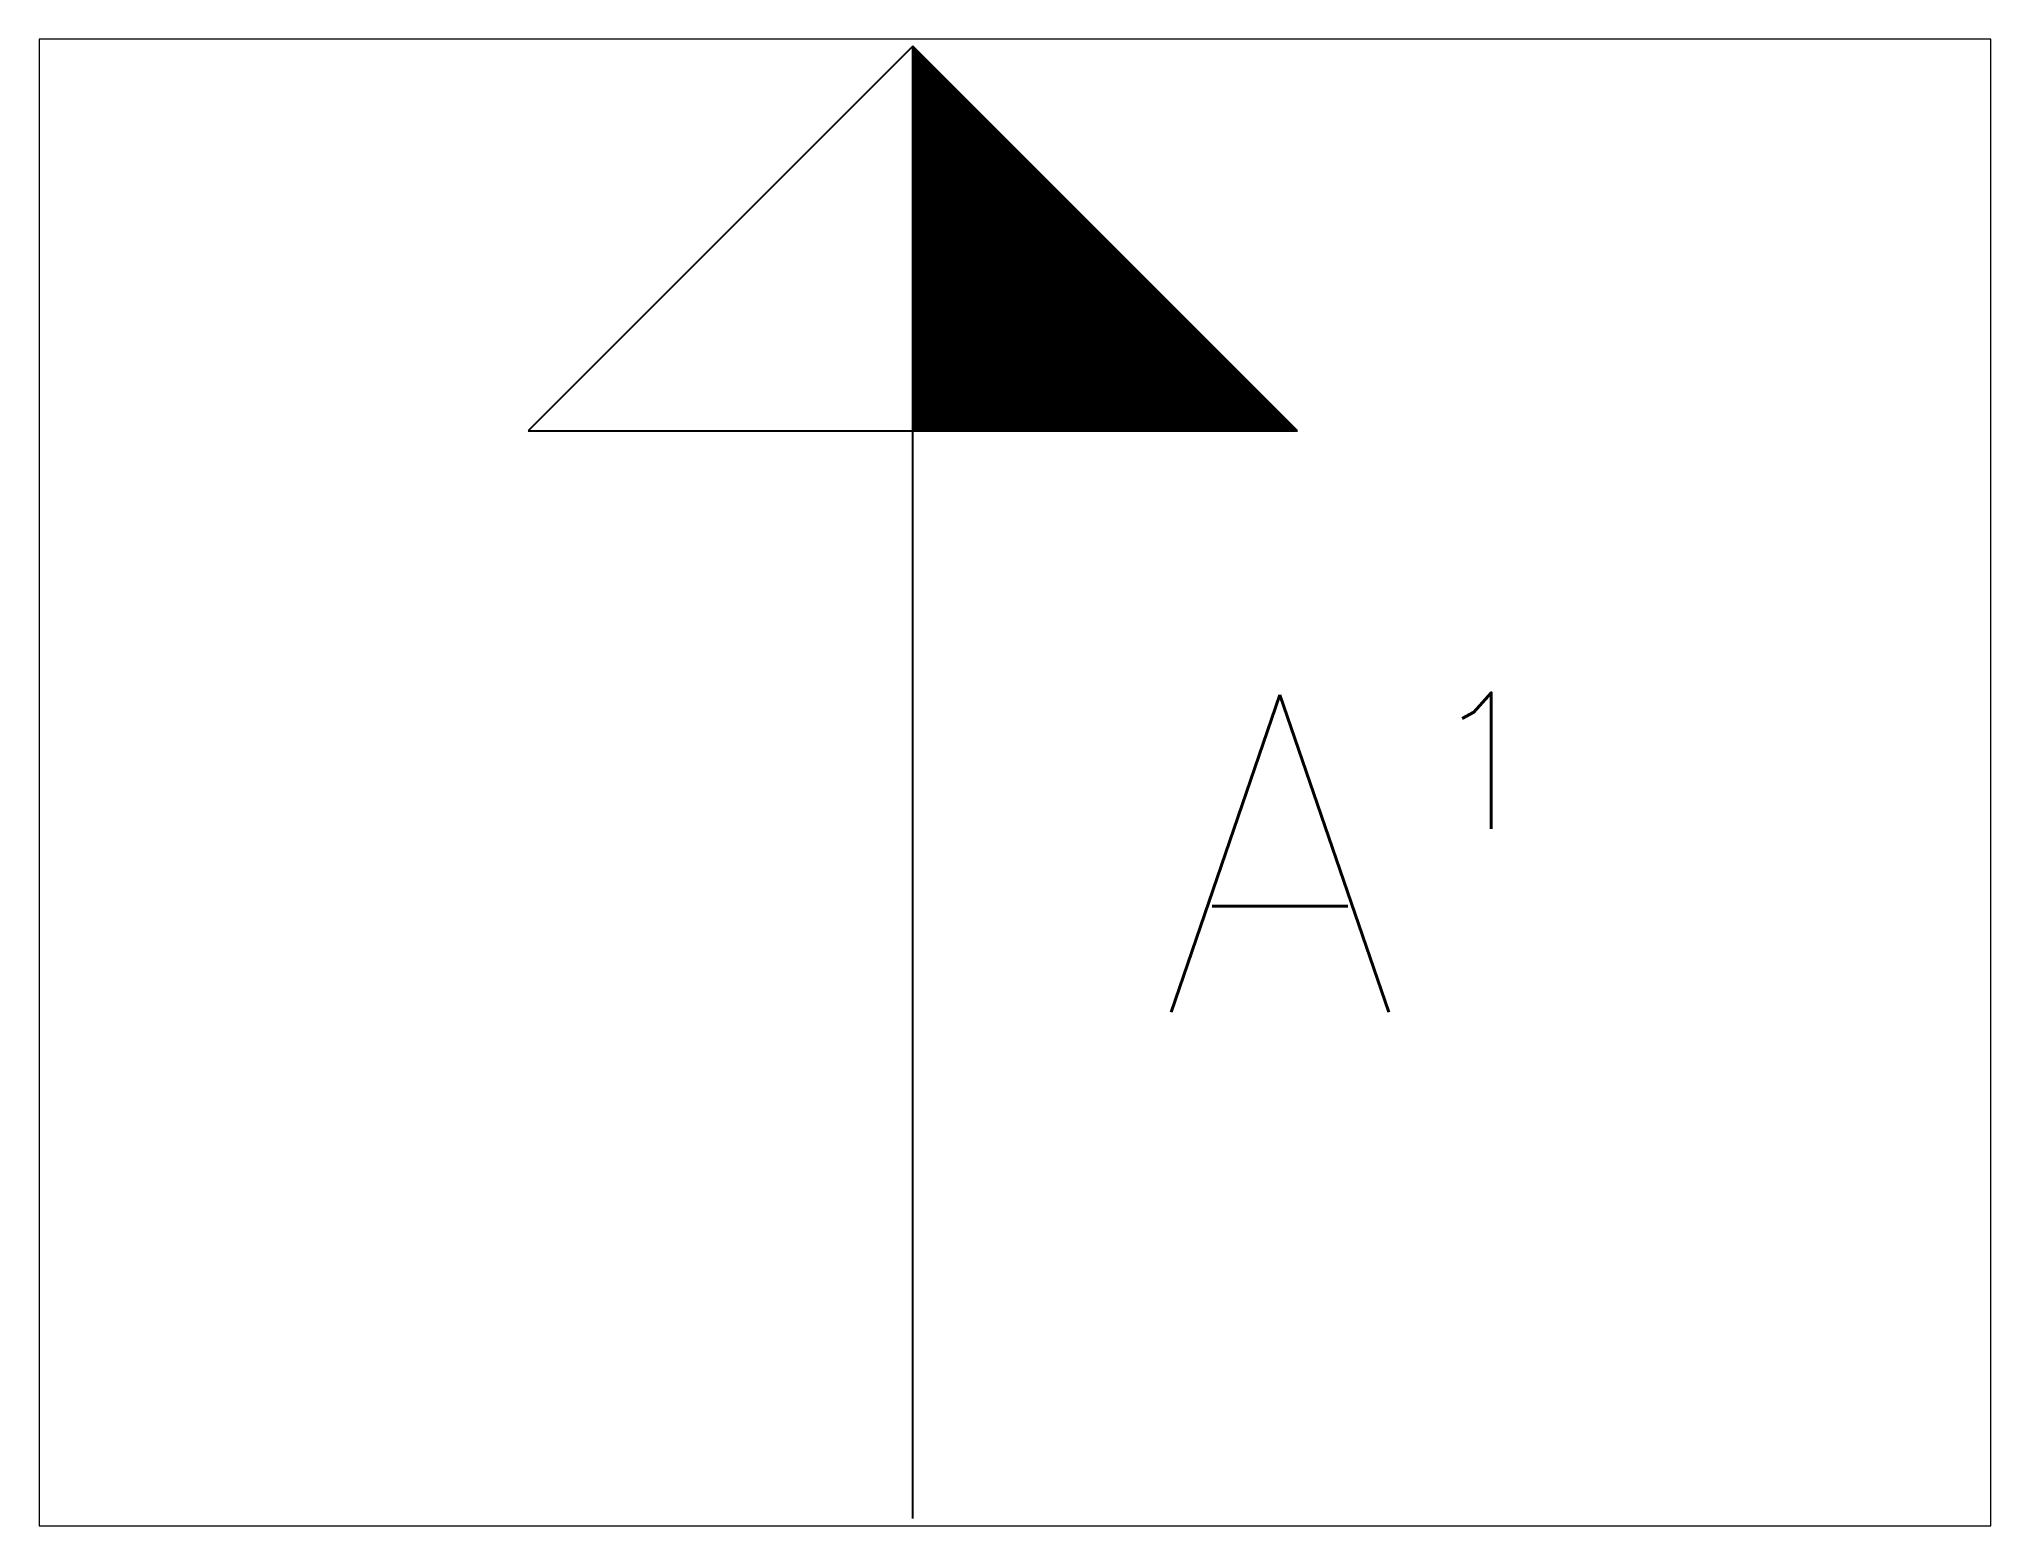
# Paper-space layout 'Layout1' of a CAD drawing. Header units: millimetres. Extents: x 1.05 to 9.45, y 0.8 to 7.2.
# The model-space entities are those that its viewports show. They can reach past a viewport. Long polylines and large blocks are cut down to what shows.
import ezdxf
from ezdxf.enums import TextEntityAlignment as Align

# ---------------------------------------------------------------- set-up
doc = ezdxf.new("R2010")
doc.units = ezdxf.units.MM
doc.header["$MEASUREMENT"] = 0
doc.styles.add('ROMANS', font='romans.shx')

# ---------------------------------------------------------------- blocks, each defined once
blk = doc.blocks.new('SNITT_BET1')
at = {"style": 'ROMANS'}
for tag, height, p in [('DESIGNATION', 2.333, (2, 1.228)), ('REFERENCE', 1, (3.511, 1.91))]:
    blk.add_attdef(tag, text='', height=height, dxfattribs=at).set_placement(p, align=Align.MIDDLE)
blk = doc.blocks.new('SNITT_PIL4')
for p, q in [((2.828, 0), (0, 2.828)), ((0, 2.828), (0, -2.828))]:
    blk.add_line(p, q)
blk.add_solid([(0, 0), (0, -2.828), (2.828, 0), (0, 0)])

msp = doc.modelspace()

# ---------------------------------------------------------------- hatches: boundary and pattern name
h = msp.add_hatch()
h.set_pattern_fill('USER', color=256, scale=0.008, angle=180, style=0, pattern_type=0)
h.set_pattern_definition([(180, (4e-16, 0), (-1e-18, -0.008), [])])
edge = h.paths.add_edge_path()
edge.add_line((0, 0), (0, 2.828))
edge.add_line((2.828, 0), (0, 2.828))

# ---------------------------------------------------------------- linework, layer by layer
for p in [(2.828, 0), (0, 0)]:
    msp.add_line(p, (0, 2.828))
msp.add_lwpolyline([(0, -8), (0, 0)])

# ---------------------------------------------------------------- block references
at = {"rotation": 90}
msp.add_blockref('SNITT_PIL4', (0, 0), dxfattribs=at)
msp.add_blockref('SNITT_BET1', (0.7, -4.336)).add_auto_attribs({'REFERENCE': '1', 'DESIGNATION': 'A'})

psp = doc.layouts.get("Layout1")

# ---------------------------------------------------------------- viewports
at = {"layer": '0'}
psp.add_viewport(center=(5.25, 4), size=(8.4, 6.4), view_center_point=(0.7515, -2.5862), view_height=10.935315, dxfattribs=at)

doc.saveas('drawing.dxf')
